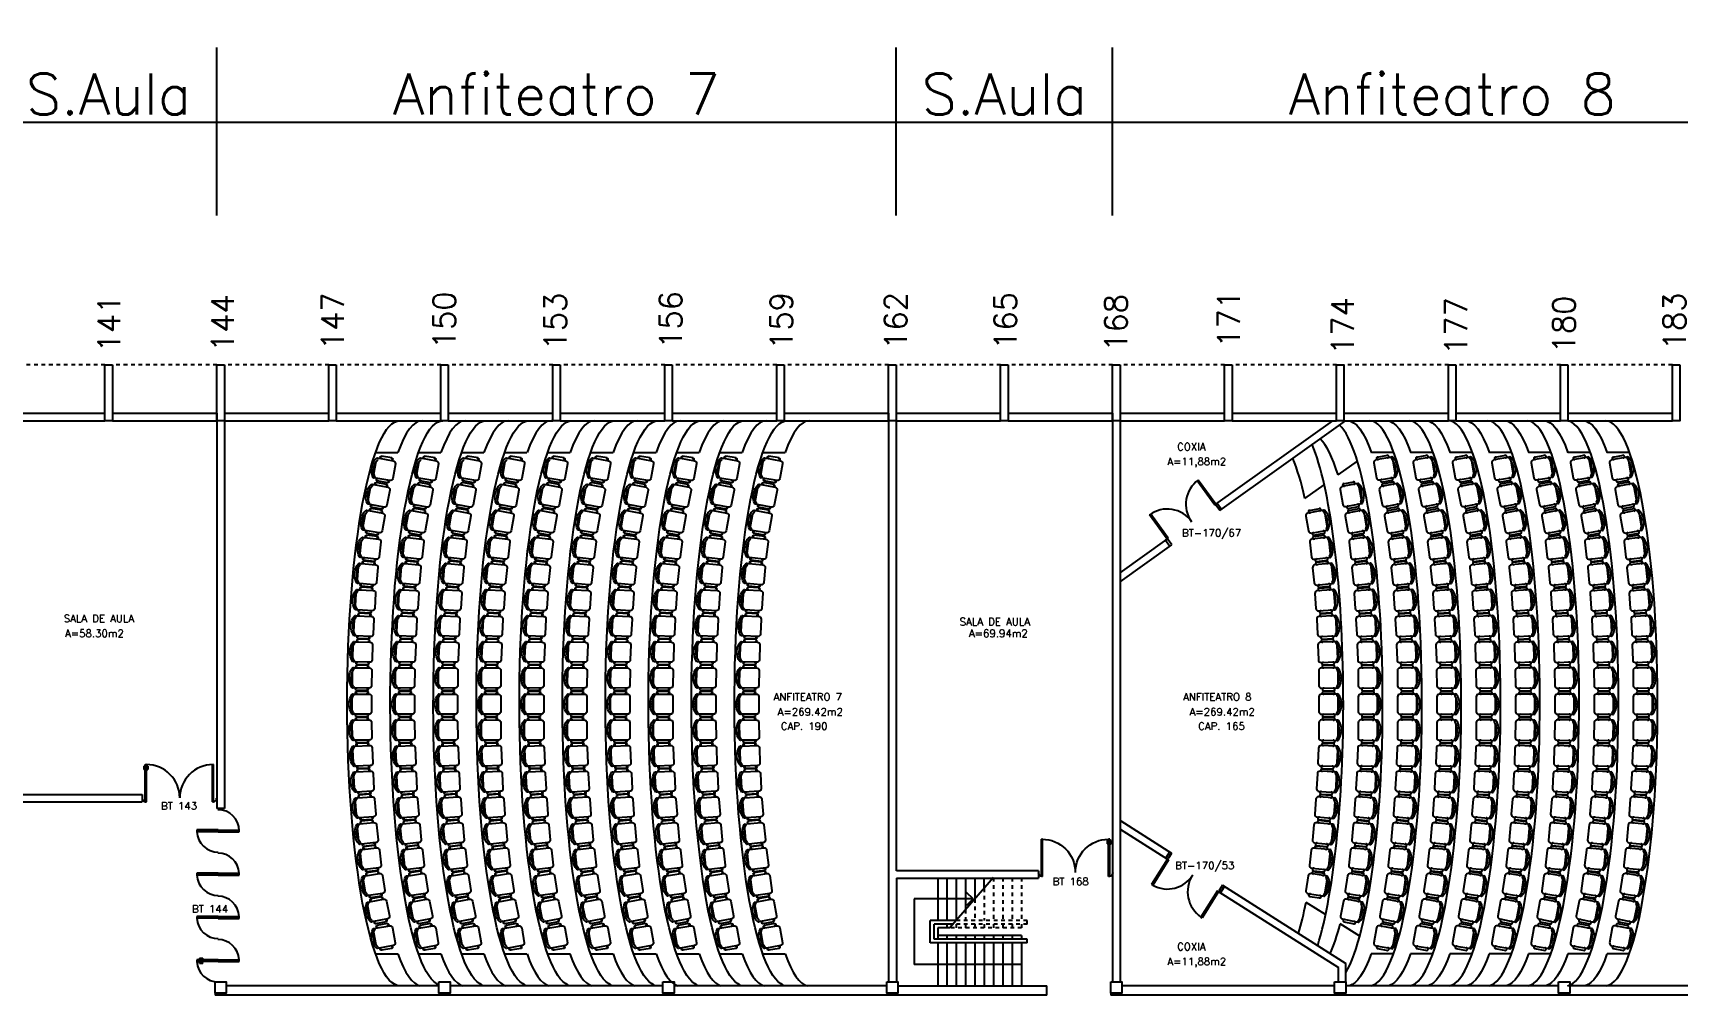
# Model space of a CAD drawing. Extents: x -250 to -5, y 354 to 449.
# Drawn here: x -97.63 to -53.54, y 422.51 to 448.29 of the extents above; entities that cross this region are included whole.
import ezdxf
from ezdxf.enums import TextEntityAlignment as Align

# ---------------------------------------------------------------- set-up
doc = ezdxf.new("R2010")
doc.units = 0
doc.header["$LTSCALE"] = 0.02
doc.header["$MEASUREMENT"] = 0
doc.header["$PDMODE"] = 98
doc.linetypes.add('HIDDEN2', pattern=[0.1875, 0.125, -0.0625])
doc.layers.get('0').update_dxf_attribs({"linetype": 'CONTINUOUS'})
doc.layers.get('DEFPOINTS').update_dxf_attribs({"linetype": 'CONTINUOUS'})
for name, color, linetype in [('ALV', 2, 'CONTINUOUS'), ('ESC', 1, 'CONTINUOUS'), ('ESQ', 2, 'CONTINUOUS'), ('ESTR', 3, 'CONTINUOUS'), ('LAYOUT-ANF', 1, 'CONTINUOUS'), ('NOPILAR1', 2, 'CONTINUOUS'), ('PROJ', 1, 'HIDDEN2'), ('TEXTO', 2, 'CONTINUOUS'), ('TEXTO-CENTRO-CUSTO', 2, 'CONTINUOUS'), ('TEXTO-ENDEREÇO', 2, 'CONTINUOUS'), ('ÁREA', 2, 'CONTINUOUS')]:
    doc.layers.add(name, color=color, linetype=linetype)
doc.styles.add('1', font='romans.shx')
doc.styles.add('NOPILAR', font='simplex.shx', dxfattribs={"height": 0.6})
doc.styles.add('UNB-100', font='simplex.shx', dxfattribs={"height": 0.2})
doc.styles.add('UNB-100-1', font='simplex.shx', dxfattribs={"height": 0.2})
doc.dimstyles.new('1-600', dxfattribs={"dimtxt": 1.1, "dimasz": 2.5, "dimexe": 2, "dimexo": 4, "dimgap": 0.2, "dimtad": 1, "dimdec": 0, "dimzin": 4, "dimdsep": 46, "dimlunit": 6, "dimtxsty": '1', "dimblk1": 'NONE', "dimblk2": 'NONE', "dimsah": 1, "dimcen": 0, "dimclrd": 2, "dimclre": 2, "dimclrt": 2, "dimadec": 0, "dimazin": 0, "dimtfac": 1, "dimtdec": 0, "dimtmove": 2, "dimatfit": 3, "dimldrblk": 'NONE', "dimfxl": 0, "dimtolj": 1, "dimtzin": 0, "dimarcsym": 0})

# ---------------------------------------------------------------- blocks, each defined once
blk = doc.blocks.new('PILB-TTS')
blk.add_lwpolyline([(-0.3, 0.306), (0, 0.306), (0, 0), (-0.3, 0)], close=True)
blk = doc.blocks.new('PTDP-TTS')
at = {"color": 2}
for p, q in [((0.084, 0.9), (0.115, 0.9)), ((0.084, -0.1), (0.084, 0.9)), ((0.114, -0.1), (0.114, 0.9)), ((1.884, 0.9), (1.914, 0.9)), ((1.884, -0.1), (1.884, 0.9)), ((1.914, -0.1), (1.914, 0.9)), ((0.084, -0.1), (0.115, -0.1)), ((1.885, -0.101), (1.915, -0.101))]:
    blk.add_line(p, q, dxfattribs=at)
at = {"color": 1}
for centre, radius, start, end in [((0.114, 0.006), 0.892, 0, 90), ((1.899, 0.006), 0.892, 90, 180), ((0.098, 0), 0.098, 180, 270), ((1.896, -0.001), 0.0991, 271.7192, 0)]:
    blk.add_arc(centre, radius, start, end, dxfattribs=at)
at = {"layer": 'ESQ', "color": 1}
for p, q in [((0.044, 0.86), (0.044, 0.77)), ((0.044, 0.86), (0.084, 0.86)), ((0.054, 0.77), (0.044, 0.77)), ((0.054, 0.85), (0.054, 0.77)), ((0.054, 0.85), (0.084, 0.85)), ((0.154, 0.86), (0.114, 0.86)), ((0.144, 0.85), (0.114, 0.85)), ((0.144, 0.85), (0.144, 0.77)), ((0.144, 0.77), (0.154, 0.77)), ((0.154, 0.86), (0.154, 0.77))]:
    blk.add_line(p, q, dxfattribs=at)
blk = doc.blocks.new('ESCB-TTS')
at = {"color": 1}
for p, q in [((-2.701, 0.004), (-2.701, -1.143)), ((-2.451, 0.004), (-2.451, -1.143)), ((-1.201, 0.004), (-2.375, -1.343)), ((-2.201, 0.004), (-2.201, -1.143)), ((-1.951, 0.004), (-1.951, -0.856)), ((-1.701, 0.004), (-1.701, -0.57)), ((-1.451, -0.283), (-1.451, 0.004)), ((-2.201, -1.143), (-2.899, -1.143)), ((-2.899, -1.746), (-2.899, -1.143)), ((-2.288, -1.243), (-2.799, -1.243)), ((-2.799, -1.646), (-2.799, -1.243)), ((-2.451, -1.243), (-2.451, -1.343)), ((-2.201, -1.243), (-2.201, -1.343)), ((-1.451, -1.243), (-1.451, -1.343)), ((-0.299, -1.746), (-2.899, -1.746)), ((-0.299, -1.646), (-2.799, -1.646)), ((-2.375, -1.343), (-2.701, -1.343)), ((-2.701, -1.343), (-2.701, -1.646)), ((-1.942, -1.547), (-2.701, -1.547)), ((-2.701, -1.746), (-2.701, -2.897)), ((-2.451, -1.547), (-2.451, -1.646)), ((-2.451, -1.746), (-2.451, -2.897)), ((-2.201, -1.547), (-2.201, -1.646)), ((-2.201, -1.746), (-2.201, -2.897)), ((-1.951, -1.547), (-1.951, -1.646)), ((-1.951, -1.746), (-1.951, -2.897)), ((-1.665, -1.547), (-1.942, -1.547)), ((-0.944, -1.547), (-1.73, -1.547)), ((-1.701, -1.547), (-1.701, -1.646)), ((-1.701, -1.746), (-1.701, -2.897)), ((-1.451, -1.547), (-1.451, -1.646)), ((-1.451, -1.746), (-1.451, -2.897)), ((-1.201, -1.547), (-1.201, -1.646)), ((-1.201, -1.746), (-1.201, -2.897)), ((-0.951, -1.547), (-0.951, -1.646)), ((-0.951, -1.746), (-0.951, -2.897)), ((-0.451, -1.547), (-0.944, -1.547)), ((-0.701, -1.547), (-0.701, -1.646)), ((-0.701, -1.746), (-0.701, -2.897)), ((-0.451, -1.547), (-0.451, -1.646)), ((-0.451, -1.746), (-0.451, -2.897)), ((-0.299, -1.746), (-0.299, -1.646))]:
    blk.add_line(p, q, dxfattribs=at)
at = {"color": 1, "linetype": 'HIDDEN2'}
for p, q in [((-1.201, 0.004), (-1.201, -1.143)), ((-0.951, 0.004), (-0.951, -1.143)), ((-0.701, 0.004), (-0.701, -1.143)), ((-0.451, 0.004), (-0.451, -1.143)), ((-1.451, -0.283), (-1.451, -1.143)), ((-1.951, -0.856), (-1.951, -1.143)), ((-1.701, -0.57), (-1.701, -1.143)), ((-0.299, -1.243), (-2.288, -1.243)), ((-0.299, -1.143), (-2.201, -1.143)), ((-1.951, -1.243), (-1.951, -1.343)), ((-1.701, -1.243), (-1.701, -1.343)), ((-1.201, -1.243), (-1.201, -1.343)), ((-0.951, -1.243), (-0.951, -1.343)), ((-0.701, -1.243), (-0.701, -1.343)), ((-0.451, -1.243), (-0.451, -1.343)), ((-0.299, -1.243), (-0.299, -1.143)), ((-0.451, -1.343), (-2.375, -1.343))]:
    blk.add_line(p, q, dxfattribs=at)
blk = doc.blocks.new('*D39')
at = {"color": 2, "linetype": 'ByBlock', "transparency": 16777216}
for p, q in [((-82.088, 433.655), (-82.088, 438.155)), ((-63.888, 433.655), (-63.888, 438.155)), ((-82.088, 436.155), (-63.888, 436.155))]:
    blk.add_line(p, q, dxfattribs=at)
at = {"layer": 'DEFPOINTS', "color": 0, "linetype": 'ByBlock', "transparency": 16777216}
for p in [(-63.888, 436.155), (-82.088, 429.655), (-63.888, 429.655)]:
    blk.add_point(p, dxfattribs=at)
at = {"color": 2, "linetype": 'ByBlock', "transparency": 16777216, "insert": (-72.988, 436.905), "char_height": 1.1, "attachment_point": 5, "style": '1'}
blk.add_mtext('\\A1;Anfiteatro 7', dxfattribs=at)
blk = doc.blocks.new('_NONE')
at = {"color": 0, "linetype": 'ByBlock'}
blk.add_circle((0, 0), 0.25, dxfattribs=at)
blk = doc.blocks.new('*D38')
at = {"color": 2, "linetype": 'ByBlock', "transparency": 16777216}
for p, q in [((-87.888, 433.655), (-87.888, 438.155)), ((-82.088, 433.655), (-82.088, 438.155)), ((-87.888, 436.155), (-82.088, 436.155))]:
    blk.add_line(p, q, dxfattribs=at)
at = {"layer": 'DEFPOINTS', "color": 0, "linetype": 'ByBlock', "transparency": 16777216}
for p in [(-82.088, 436.155), (-87.888, 429.655), (-82.088, 429.655)]:
    blk.add_point(p, dxfattribs=at)
at = {"color": 2, "linetype": 'ByBlock', "transparency": 16777216, "insert": (-84.988, 436.905), "char_height": 1.1, "attachment_point": 5, "style": '1'}
blk.add_mtext('\\A1;S.Aula', dxfattribs=at)
blk = doc.blocks.new('*D37')
at = {"color": 2, "linetype": 'ByBlock', "transparency": 16777216}
for p, q in [((-63.888, 433.655), (-63.888, 438.155)), ((-58.088, 433.655), (-58.088, 438.155)), ((-63.888, 436.155), (-58.088, 436.155))]:
    blk.add_line(p, q, dxfattribs=at)
at = {"layer": 'DEFPOINTS', "color": 0, "linetype": 'ByBlock', "transparency": 16777216}
for p in [(-58.088, 436.155), (-63.888, 429.655), (-58.088, 429.655)]:
    blk.add_point(p, dxfattribs=at)
at = {"color": 2, "linetype": 'ByBlock', "transparency": 16777216, "insert": (-60.988, 436.905), "char_height": 1.1, "attachment_point": 5, "style": '1'}
blk.add_mtext('\\A1;S.Aula', dxfattribs=at)
blk = doc.blocks.new('*D36')
at = {"color": 2, "linetype": 'ByBlock', "transparency": 16777216}
for p, q in [((-58.088, 433.655), (-58.088, 438.155)), ((-39.888, 433.655), (-39.888, 438.155)), ((-58.088, 436.155), (-39.888, 436.155))]:
    blk.add_line(p, q, dxfattribs=at)
at = {"layer": 'DEFPOINTS', "color": 0, "linetype": 'ByBlock', "transparency": 16777216}
for p in [(-39.888, 436.155), (-58.088, 429.655), (-39.888, 429.655)]:
    blk.add_point(p, dxfattribs=at)
at = {"color": 2, "linetype": 'ByBlock', "transparency": 16777216, "insert": (-48.988, 436.905), "char_height": 1.1, "attachment_point": 5, "style": '1'}
blk.add_mtext('\\A1;Anfiteatro 8', dxfattribs=at)
blk = doc.blocks.new('CHAIR7')
for p, q in [((0, 9), (0, -9)), ((20, 12), (3, 12)), ((5.125, 15.041986), (17.875, 15.041986)), ((23, -7.440115), (23, 7.440115)), ((3, -12), (20, -12)), ((5.125, -15), (17.875, -15))]:
    blk.add_line(p, q)
for centre, radius, start, end in [((3, 9), 3, 90, 180), ((5.5625, 13.541986), 1.5625, 73.739795, 286.260205), ((17.4375, 13.541986), 1.5625, 253.739795, 106.260205), ((20, 9), 3, 62.415559, 90), ((22.344677, 11.120498), 1.096801, 53.309935, 212.027413), ((4.823592, 0), 19.640192, 327.575753, 32.424247), ((7, 0), 20, 323.130102, 36.869898), ((3, -9), 3, 180, 270), ((5.5625, -13.5), 1.5625, 73.739795, 286.260205), ((17.4375, -13.5), 1.5625, 253.739795, 106.260205), ((20, -9), 3, 270, 297.584441), ((22.344677, -11.120498), 1.096801, 147.972587, 306.690065)]:
    blk.add_arc(centre, radius, start, end)

msp = doc.modelspace()

# ---------------------------------------------------------------- linework, layer by layer
at = {"layer": 'ALV'}
for p, q in [((-98.496, 438.103), (-95.696, 438.103)), ((-98.496, 437.903), (-95.696, 437.903)), ((-95.496, 438.103), (-92.696, 438.103)), ((-95.496, 437.903), (-92.696, 437.903)), ((-92.696, 438.103), (-92.696, 427.512)), ((-92.496, 438.103), (-92.496, 427.512)), ((-92.496, 438.103), (-89.696, 438.103)), ((-92.496, 437.903), (-89.696, 437.903)), ((-89.496, 438.103), (-86.696, 438.103)), ((-89.496, 437.903), (-86.696, 437.903)), ((-86.496, 438.103), (-83.696, 438.103)), ((-86.496, 437.903), (-83.696, 437.903)), ((-83.496, 438.103), (-80.696, 438.103)), ((-83.496, 437.903), (-80.696, 437.903)), ((-80.496, 438.103), (-77.696, 438.103)), ((-80.496, 437.903), (-77.696, 437.903)), ((-77.496, 438.103), (-74.696, 438.103)), ((-77.496, 437.903), (-74.696, 437.903)), ((-74.696, 438.103), (-74.696, 422.867)), ((-74.496, 438.103), (-74.496, 425.844)), ((-74.496, 438.103), (-71.696, 438.103)), ((-74.496, 437.903), (-71.696, 437.903)), ((-71.496, 438.103), (-68.696, 438.103)), ((-71.496, 437.903), (-68.696, 437.903)), ((-68.696, 438.103), (-68.696, 422.867)), ((-68.496, 438.103), (-68.496, 422.867)), ((-68.496, 438.103), (-65.696, 438.103)), ((-68.496, 437.903), (-65.696, 437.903)), ((-65.932, 435.663), (-62.797, 437.903)), ((-65.823, 435.495), (-62.453, 437.903)), ((-65.496, 438.103), (-62.696, 438.103)), ((-65.496, 437.903), (-62.696, 437.903)), ((-62.496, 438.103), (-59.696, 438.103)), ((-62.496, 437.903), (-59.696, 437.903)), ((-59.496, 438.103), (-56.696, 438.103)), ((-59.496, 437.903), (-56.696, 437.903)), ((-56.496, 438.103), (-53.696, 438.103)), ((-56.496, 437.903), (-53.696, 437.903)), ((-66.401, 436.313), (-66.43, 436.293)), ((-65.96, 435.643), (-66.43, 436.293)), ((-65.932, 435.663), (-66.401, 436.313)), ((-65.96, 435.643), (-65.932, 435.663)), ((-65.932, 435.663), (-65.891, 435.692)), ((-65.911, 435.635), (-65.932, 435.663)), ((-65.919, 435.629), (-65.911, 435.635)), ((-65.823, 435.495), (-65.919, 435.629)), ((-65.891, 435.692), (-65.774, 435.53)), ((-67.703, 435.381), (-67.675, 435.402)), ((-67.235, 434.733), (-67.703, 435.381)), ((-67.206, 434.753), (-67.675, 435.402)), ((-68.496, 433.831), (-67.234, 434.732)), ((-67.235, 434.733), (-67.275, 434.703)), ((-67.275, 434.703), (-67.158, 434.541)), ((-67.214, 434.704), (-67.235, 434.733)), ((-67.23, 434.736), (-67.202, 434.756)), ((-67.206, 434.71), (-67.214, 434.704)), ((-67.109, 434.576), (-67.206, 434.71)), ((-68.496, 433.585), (-67.109, 434.576)), ((-98.496, 427.89), (-94.696, 427.89)), ((-98.496, 427.69), (-94.696, 427.69)), ((-94.696, 427.89), (-94.696, 427.69)), ((-92.496, 427.512), (-92.696, 427.512)), ((-68.478, 427.185), (-67.113, 426.32)), ((-68.496, 426.96), (-67.224, 426.154)), ((-67.271, 426.184), (-67.164, 426.353)), ((-67.113, 426.32), (-67.201, 426.181)), ((-70.68, 425.844), (-74.488, 425.844)), ((-70.68, 425.844), (-70.68, 425.644)), ((-67.224, 426.154), (-67.651, 425.479)), ((-67.195, 426.135), (-67.622, 425.46)), ((-67.228, 426.157), (-67.271, 426.184)), ((-67.21, 426.186), (-67.228, 426.157)), ((-67.224, 426.154), (-67.195, 426.135)), ((-67.201, 426.181), (-67.21, 426.186)), ((-74.484, 425.644), (-70.68, 425.644)), ((-74.484, 425.644), (-74.484, 422.867)), ((-67.622, 425.46), (-67.651, 425.479)), ((-65.751, 425.457), (-65.839, 425.318)), ((-65.807, 425.256), (-65.7, 425.425)), ((-65.751, 425.457), (-62.446, 423.363)), ((-65.883, 425.304), (-66.328, 424.602)), ((-65.854, 425.286), (-66.298, 424.583)), ((-65.854, 425.286), (-65.883, 425.304)), ((-65.831, 425.313), (-65.85, 425.283)), ((-65.85, 425.283), (-62.646, 423.253)), ((-65.85, 425.283), (-65.807, 425.256)), ((-65.839, 425.318), (-65.831, 425.313)), ((-66.328, 424.602), (-66.298, 424.583)), ((-62.646, 422.867), (-62.646, 423.253)), ((-62.446, 422.867), (-62.446, 423.363)), ((-86.746, 422.763), (-92.446, 422.763)), ((-80.746, 422.763), (-86.446, 422.763)), ((-74.746, 422.763), (-80.446, 422.763)), ((-74.446, 422.763), (-70.457, 422.763)), ((-70.457, 422.513), (-70.457, 422.763)), ((-62.746, 422.763), (-68.446, 422.763)), ((-56.746, 422.763), (-62.446, 422.763)), ((-50.746, 422.763), (-56.446, 422.763)), ((-92.746, 422.562), (-92.746, 422.513)), ((-86.595, 422.513), (-92.746, 422.513)), ((-80.595, 422.513), (-86.594, 422.513)), ((-70.457, 422.513), (-80.594, 422.513)), ((-68.746, 422.562), (-68.746, 422.513)), ((-62.595, 422.513), (-68.746, 422.513)), ((-56.595, 422.513), (-62.594, 422.513)), ((-50.446, 422.513), (-56.594, 422.513))]:
    msp.add_line(p, q, dxfattribs=at)
for centre, radius, start, end in [((-65.932, 435.664), 0.801, 125.8403, 215.5855), ((-67.23, 434.736), 0.8, 35.5279, 126.1984), ((-67.224, 426.154), 0.799, 240.1789, 328.5245), ((-65.854, 425.286), 0.831, 148.5191, 235.2541)]:
    msp.add_arc(centre, radius, start, end, dxfattribs=at)
at = {"layer": 'ESC'}
for p, q in [((-74.009, 425.088), (-74.009, 423.336)), ((-72.429, 425.088), (-74.009, 425.088)), ((-72.429, 425.088), (-72.606, 425.264)), ((-72.429, 425.088), (-72.606, 424.911)), ((-71.133, 423.336), (-74.009, 423.336))]:
    msp.add_line(p, q, dxfattribs=at)
at = {"layer": 'ESQ'}
for p, q in [((-94.653, 428.65), (-94.613, 428.65)), ((-94.653, 428.65), (-94.653, 428.56)), ((-94.643, 428.56), (-94.653, 428.56)), ((-94.643, 428.64), (-94.643, 428.56)), ((-94.643, 428.64), (-94.613, 428.64)), ((-94.543, 428.65), (-94.583, 428.65)), ((-94.553, 428.64), (-94.583, 428.64)), ((-94.553, 428.64), (-94.553, 428.56)), ((-94.553, 428.56), (-94.543, 428.56)), ((-94.543, 428.65), (-94.543, 428.56)), ((-92.662, 426.938), (-93.232, 426.938)), ((-93.232, 426.938), (-93.232, 426.888)), ((-92.662, 426.888), (-93.232, 426.888)), ((-92.665, 426.936), (-92.095, 426.936)), ((-92.665, 426.886), (-92.095, 426.886)), ((-92.095, 426.886), (-92.095, 426.936)), ((-68.842, 426.653), (-68.802, 426.653)), ((-68.842, 426.653), (-68.842, 426.563)), ((-68.832, 426.563), (-68.842, 426.563)), ((-68.832, 426.643), (-68.802, 426.643)), ((-68.832, 426.643), (-68.832, 426.563)), ((-68.732, 426.653), (-68.772, 426.653)), ((-68.742, 426.643), (-68.772, 426.643)), ((-68.742, 426.643), (-68.742, 426.563)), ((-68.742, 426.563), (-68.733, 426.563)), ((-68.732, 426.653), (-68.732, 426.563)), ((-92.662, 425.777), (-93.232, 425.777)), ((-93.232, 425.777), (-93.232, 425.727)), ((-92.662, 425.727), (-93.232, 425.727)), ((-92.665, 425.776), (-92.095, 425.776)), ((-92.665, 425.726), (-92.095, 425.726)), ((-92.095, 425.726), (-92.095, 425.776)), ((-92.662, 424.62), (-93.232, 424.62)), ((-93.232, 424.62), (-93.232, 424.57)), ((-92.662, 424.57), (-93.232, 424.57)), ((-92.665, 424.619), (-92.095, 424.619)), ((-92.665, 424.569), (-92.095, 424.569)), ((-92.095, 424.569), (-92.095, 424.619)), ((-92.662, 423.461), (-93.232, 423.461)), ((-93.232, 423.461), (-93.232, 423.411)), ((-92.662, 423.411), (-93.232, 423.411)), ((-93.159, 423.501), (-93.069, 423.501)), ((-93.159, 423.501), (-93.159, 423.461)), ((-93.159, 423.371), (-93.159, 423.411)), ((-93.159, 423.371), (-93.069, 423.371)), ((-93.149, 423.491), (-93.069, 423.491)), ((-93.149, 423.491), (-93.149, 423.461)), ((-93.149, 423.381), (-93.149, 423.411)), ((-93.149, 423.381), (-93.069, 423.381)), ((-93.069, 423.491), (-93.069, 423.501)), ((-93.069, 423.381), (-93.069, 423.371)), ((-92.665, 423.46), (-92.095, 423.46)), ((-92.665, 423.41), (-92.095, 423.41)), ((-92.095, 423.41), (-92.095, 423.46))]:
    msp.add_line(p, q, dxfattribs=at)
for centre, radius, start, end in [((-92.665, 426.911), 0.569, 0.7568, 90.7568), ((-92.661, 426.915), 0.571, 182.7261, 270.2797), ((-92.667, 425.749), 0.571, 2.7261, 90.2797), ((-92.661, 425.754), 0.571, 182.7261, 270.2797), ((-92.667, 424.592), 0.571, 2.7261, 90.2797), ((-92.661, 424.598), 0.571, 182.7261, 270.2797), ((-92.667, 423.432), 0.571, 2.7261, 90.2797), ((-92.661, 423.438), 0.571, 182.7261, 270.2797)]:
    msp.add_arc(centre, radius, start, end, dxfattribs=at)
at = {"layer": 'ESTR'}
for points in [[(-95.496, 439.403), (-95.496, 437.903), (-95.696, 437.903), (-95.696, 439.403)], [(-92.496, 439.403), (-92.496, 437.903), (-92.696, 437.903), (-92.696, 439.403)], [(-89.496, 439.403), (-89.496, 437.903), (-89.696, 437.903), (-89.696, 439.403)], [(-86.496, 439.403), (-86.496, 437.903), (-86.696, 437.903), (-86.696, 439.403)], [(-83.496, 439.403), (-83.496, 437.903), (-83.696, 437.903), (-83.696, 439.403)], [(-80.496, 439.403), (-80.496, 437.903), (-80.696, 437.903), (-80.696, 439.403)], [(-77.496, 439.403), (-77.496, 437.903), (-77.696, 437.903), (-77.696, 439.403)], [(-74.496, 439.403), (-74.496, 437.903), (-74.696, 437.903), (-74.696, 439.403)], [(-71.496, 439.403), (-71.496, 437.903), (-71.696, 437.903), (-71.696, 439.403)], [(-68.496, 439.403), (-68.496, 437.903), (-68.696, 437.903), (-68.696, 439.403)], [(-65.496, 439.403), (-65.496, 437.903), (-65.696, 437.903), (-65.696, 439.403)], [(-62.696, 437.903), (-62.696, 439.403), (-62.496, 439.403), (-62.496, 437.903)], [(-59.496, 439.403), (-59.496, 437.903), (-59.696, 437.903), (-59.696, 439.403)], [(-56.496, 439.403), (-56.496, 437.903), (-56.696, 437.903), (-56.696, 439.403)], [(-53.496, 439.403), (-53.496, 437.903), (-53.696, 437.903), (-53.696, 439.403)]]:
    msp.add_lwpolyline(points, close=True, dxfattribs=at)
at = {"layer": 'LAYOUT-ANF'}
for p, q in [((-88.446, 437.048), (-87.846, 437.048)), ((-87.293, 437.048), (-86.693, 437.048)), ((-86.14, 437.048), (-85.54, 437.048)), ((-84.987, 437.048), (-84.387, 437.048)), ((-83.834, 437.048), (-83.234, 437.048)), ((-82.681, 437.048), (-82.081, 437.048)), ((-81.528, 437.048), (-80.928, 437.048)), ((-80.375, 437.048), (-79.775, 437.048)), ((-79.223, 437.048), (-78.623, 437.048)), ((-78.07, 437.048), (-77.47, 437.048)), ((-61.159, 437.047), (-61.759, 437.047)), ((-60.106, 437.047), (-60.706, 437.047)), ((-59.053, 437.047), (-59.653, 437.047)), ((-58, 437.047), (-58.6, 437.047)), ((-56.946, 437.047), (-57.546, 437.047)), ((-55.893, 437.047), (-56.493, 437.047)), ((-54.844, 437.047), (-55.444, 437.047)), ((-62.654, 436.45), (-62.137, 436.819)), ((-63.541, 435.816), (-63.024, 436.185)), ((-62.99, 424.669), (-63.509, 424.998)), ((-62.075, 424.089), (-62.594, 424.418)), ((-88.446, 423.618), (-87.846, 423.618)), ((-87.293, 423.618), (-86.693, 423.618)), ((-86.14, 423.618), (-85.54, 423.618)), ((-84.987, 423.618), (-84.387, 423.618)), ((-83.834, 423.618), (-83.234, 423.618)), ((-82.681, 423.618), (-82.081, 423.618)), ((-81.528, 423.618), (-80.928, 423.618)), ((-80.375, 423.618), (-79.776, 423.618)), ((-79.223, 423.618), (-78.623, 423.618)), ((-78.07, 423.618), (-77.47, 423.618)), ((-61.168, 423.615), (-61.768, 423.615)), ((-60.115, 423.615), (-60.715, 423.615)), ((-59.062, 423.615), (-59.661, 423.615)), ((-58.008, 423.615), (-58.608, 423.615)), ((-56.955, 423.615), (-57.555, 423.615)), ((-55.902, 423.615), (-56.502, 423.615)), ((-54.849, 423.615), (-55.448, 423.615))]:
    msp.add_line(p, q, dxfattribs=at)
at = {"layer": 'LAYOUT-ANF', "extrusion": (0, 0, -1)}
for centre, major_axis, ratio, start_param, end_param in [((-87.796, 430.333), (0, 7.57), 0.185875, 3.141593, 6.283185), ((-86.643, 430.333), (0, 7.57), 0.185875, 3.214519, 6.283185), ((-85.49, 430.333), (0, 7.57), 0.185875, 3.214519, 6.283185), ((-84.337, 430.333), (0, 7.57), 0.185875, 3.214519, 6.283185), ((-83.184, 430.333), (0, 7.57), 0.185875, 3.214519, 6.283185), ((-82.032, 430.333), (0, 7.57), 0.185875, 3.214519, 6.283185), ((-80.879, 430.333), (0, 7.57), 0.185875, 3.214519, 6.283185), ((-79.726, 430.333), (0, 7.57), 0.185875, 3.214519, 6.283185), ((-78.573, 430.333), (0, 7.57), 0.185875, 3.214519, 6.283185), ((-77.42, 430.333), (0, 7.57), 0.185875, 3.214519, 6.283185), ((-62.406, 430.332), (-0.002, 7.571), 0.185285, 0.001097, 0.480297), ((-61.353, 430.332), (-0.002, 7.571), 0.185285, 0.001097, 0.480297), ((-60.3, 430.332), (-0.002, 7.571), 0.185285, 0.001097, 0.480297), ((-59.246, 430.332), (-0.002, 7.571), 0.185285, 0.001097, 0.480297), ((-58.193, 430.332), (-0.002, 7.571), 0.185285, 0.001097, 0.480297), ((-57.14, 430.332), (-0.002, 7.571), 0.185285, 0.001097, 0.480297), ((-56.091, 430.332), (-0.002, 7.571), 0.185285, 0.001097, 0.480297), ((-62.417, 430.325), (0, -7.57), 0.185061, 5.801733, 6.236187), ((-61.363, 430.325), (0, -7.57), 0.185061, 5.801733, 6.236187), ((-60.31, 430.325), (0, -7.57), 0.185061, 5.801733, 6.236187), ((-59.257, 430.325), (0, -7.57), 0.185061, 5.801733, 6.236187), ((-58.204, 430.325), (0, -7.57), 0.185061, 5.801733, 6.236187), ((-57.15, 430.325), (0, -7.57), 0.185061, 5.801733, 6.236187), ((-56.097, 430.325), (0, -7.57), 0.185061, 5.801733, 6.236187)]:
    msp.add_ellipse(centre, major_axis=major_axis, ratio=ratio, start_param=start_param, end_param=end_param, dxfattribs=at)
at = {"layer": 'LAYOUT-ANF'}
for centre, major_axis, ratio, start_param, end_param in [((-87.199, 430.333), (0, -7.57), 0.185061, 3.141593, 3.621513), ((-86.046, 430.333), (0, -7.57), 0.185061, 3.141593, 3.621513), ((-84.893, 430.333), (0, -7.57), 0.185061, 3.141593, 3.621513), ((-83.74, 430.333), (0, -7.57), 0.185061, 3.141593, 3.621513), ((-82.587, 430.333), (0, -7.57), 0.185061, 3.141593, 3.621513), ((-81.434, 430.333), (0, -7.57), 0.185061, 3.141593, 3.621513), ((-80.282, 430.333), (0, -7.57), 0.185061, 3.141593, 3.621513), ((-79.129, 430.333), (0, -7.57), 0.185061, 3.141593, 3.621513), ((-77.976, 430.333), (0, -7.57), 0.185061, 3.141593, 3.621513), ((-76.823, 430.333), (0, -7.57), 0.185061, 3.141593, 3.621513), ((-62.867, 430.331), (0.005, 7.572), 0.185822, 3.449209, 6.107464), ((-61.814, 430.331), (0.005, 7.572), 0.185822, 3.173273, 6.279221), ((-60.76, 430.331), (0.005, 7.572), 0.185822, 3.173273, 6.279221), ((-59.707, 430.331), (0.005, 7.572), 0.185822, 3.173273, 6.279221), ((-58.654, 430.331), (0.005, 7.572), 0.185822, 3.173273, 6.279221), ((-57.601, 430.331), (0.005, 7.572), 0.185822, 3.173273, 6.279221), ((-56.547, 430.331), (0.005, 7.572), 0.185822, 3.173273, 6.279221), ((-55.498, 430.331), (0.005, 7.572), 0.185822, 3.173273, 6.279221), ((-63.384, 429.962), (0.005, 7.572), 0.185822, 5.741475, 6.107464), ((-64.437, 429.962), (0.005, 7.572), 0.185822, 5.596195, 5.868965), ((-63.92, 430.331), (0.005, 7.572), 0.185822, 3.682698, 5.868965), ((-64.439, 430.661), (0.005, 7.572), 0.185822, 3.682668, 3.867742), ((-63.386, 430.661), (0.005, 7.572), 0.185822, 3.522311, 3.743356), ((-87.197, 430.328), (0, -7.57), 0.185061, 5.801733, 6.245542), ((-86.044, 430.328), (0, -7.57), 0.185061, 5.801733, 6.245542), ((-84.891, 430.328), (0, -7.57), 0.185061, 5.801733, 6.245542), ((-83.738, 430.328), (0, -7.57), 0.185061, 5.801733, 6.245542), ((-82.586, 430.328), (0, -7.57), 0.185061, 5.801733, 6.245542), ((-81.433, 430.328), (0, -7.57), 0.185061, 5.801733, 6.245542), ((-80.28, 430.328), (0, -7.57), 0.185061, 5.801733, 6.245542), ((-79.127, 430.328), (0, -7.57), 0.185061, 5.801733, 6.245542), ((-77.974, 430.328), (0, -7.57), 0.185061, 5.801733, 6.245542), ((-76.821, 430.328), (0, -7.57), 0.185061, 5.801733, 6.245542)]:
    msp.add_ellipse(centre, major_axis=major_axis, ratio=ratio, start_param=start_param, end_param=end_param, dxfattribs=at)
at = {"layer": 'PROJ'}
for p, q in [((-95.696, 439.403), (-98.496, 439.403)), ((-92.696, 439.403), (-95.496, 439.403)), ((-89.696, 439.403), (-92.496, 439.403)), ((-86.696, 439.403), (-89.496, 439.403)), ((-83.696, 439.403), (-86.496, 439.403)), ((-80.696, 439.403), (-83.496, 439.403)), ((-77.696, 439.403), (-80.496, 439.403)), ((-74.696, 439.403), (-77.496, 439.403)), ((-71.696, 439.403), (-74.496, 439.403)), ((-68.696, 439.403), (-71.496, 439.403)), ((-65.696, 439.403), (-68.496, 439.403)), ((-62.696, 439.403), (-65.496, 439.403)), ((-59.696, 439.403), (-62.496, 439.403)), ((-56.696, 439.403), (-59.496, 439.403)), ((-53.696, 439.403), (-56.496, 439.403))]:
    msp.add_line(p, q, dxfattribs=at)

# ---------------------------------------------------------------- block references
at = {"color": 7}
msp.add_blockref('ESCB-TTS', (-70.682, 425.656), dxfattribs=at)
at = {"layer": 'ESQ', "rotation": 359.9999999999999}
msp.add_blockref('PTDP-TTS', (-94.698, 427.79), dxfattribs=at)
at = {"layer": 'ESQ', "xscale": -1}
msp.add_blockref('PTDP-TTS', (-68.688, 425.793), dxfattribs=at)
at = {"layer": 'ESTR', "color": 9}
for p in [(-92.446, 422.562), (-86.446, 422.562), (-80.446, 422.562), (-74.446, 422.562), (-68.446, 422.562), (-62.446, 422.562), (-56.446, 422.562)]:
    msp.add_blockref('PILB-TTS', p, dxfattribs=at)
at = {"layer": 'LAYOUT-ANF', "extrusion": (0, 0, -1), "zscale": -0.0225}
for p, xscale, yscale, rotation in [((87.95, 436.551), 0.0225, 0.0225, 10), ((86.797, 436.551), 0.0225, 0.0225, 10), ((85.644, 436.551), 0.0225, 0.0225, 10), ((84.491, 436.551), 0.0225, 0.0225, 10), ((83.338, 436.551), 0.0225, 0.0225, 10), ((82.185, 436.551), 0.0225, 0.0225, 10), ((81.032, 436.551), 0.0225, 0.0225, 10), ((79.879, 436.551), 0.0225, 0.0225, 10), ((78.726, 436.551), 0.0225, 0.0225, 10), ((77.574, 436.551), 0.0225, 0.0225, 10), ((88.1, 435.84), 0.0225, 0.0225, 10.99999999999999), ((86.947, 435.84), 0.0225, 0.0225, 10.99999999999999), ((85.794, 435.84), 0.0225, 0.0225, 10.99999999999999), ((84.641, 435.84), 0.0225, 0.0225, 10.99999999999999), ((83.488, 435.84), 0.0225, 0.0225, 10.99999999999999), ((82.335, 435.84), 0.0225, 0.0225, 10.99999999999999), ((81.183, 435.84), 0.0225, 0.0225, 10.99999999999999), ((80.03, 435.84), 0.0225, 0.0225, 10.99999999999999), ((78.877, 435.84), 0.0225, 0.0225, 10.99999999999999), ((77.724, 435.84), 0.0225, 0.0225, 10.99999999999999), ((88.235, 435.151), 0.0225, 0.0225, 10.13070715102385), ((87.082, 435.151), 0.0225, 0.0225, 10.13070715102385), ((85.929, 435.151), 0.0225, 0.0225, 10.13070715102385), ((84.776, 435.151), 0.0225, 0.0225, 10.13070715102385), ((83.623, 435.151), 0.0225, 0.0225, 10.13070715102385), ((82.47, 435.151), 0.0225, 0.0225, 10.13070715102385), ((81.317, 435.151), 0.0225, 0.0225, 10.13070715102385), ((80.164, 435.151), 0.0225, 0.0225, 10.13070715102385), ((79.011, 435.151), 0.0225, 0.0225, 10.13070715102385), ((77.859, 435.151), 0.0225, 0.0225, 10.13070715102385), ((88.326, 434.453), 0.0225, 0.0225, 6.81855123706083), ((87.173, 434.453), 0.0225, 0.0225, 6.81855123706083), ((86.02, 434.453), 0.0225, 0.0225, 6.81855123706083), ((84.867, 434.453), 0.0225, 0.0225, 6.81855123706083), ((83.714, 434.453), 0.0225, 0.0225, 6.81855123706083), ((82.561, 434.453), 0.0225, 0.0225, 6.81855123706083), ((81.409, 434.453), 0.0225, 0.0225, 6.81855123706083), ((80.256, 434.453), 0.0225, 0.0225, 6.81855123706083), ((79.103, 434.453), 0.0225, 0.0225, 6.81855123706083), ((77.95, 434.453), 0.0225, 0.0225, 6.81855123706083), ((88.401, 433.766), 0.0225, 0.0225, 5.658372849672403), ((87.248, 433.766), 0.0225, 0.0225, 5.658372849672403), ((86.095, 433.766), 0.0225, 0.0225, 5.658372849672403), ((84.942, 433.766), 0.0225, 0.0225, 5.658372849672403), ((83.789, 433.766), 0.0225, 0.0225, 5.658372849672403), ((82.636, 433.766), 0.0225, 0.0225, 5.658372849672403), ((81.483, 433.766), 0.0225, 0.0225, 5.658372849672403), ((80.33, 433.766), 0.0225, 0.0225, 5.658372849672403), ((79.177, 433.766), 0.0225, 0.0225, 5.658372849672403), ((78.025, 433.766), 0.0225, 0.0225, 5.658372849672403), ((88.455, 433.077), 0.0225, 0.0225, 3.623111635433609), ((87.302, 433.077), 0.0225, 0.0225, 3.623111635433609), ((86.149, 433.077), 0.0225, 0.0225, 3.623111635433609), ((84.996, 433.077), 0.0225, 0.0225, 3.623111635433609), ((83.843, 433.077), 0.0225, 0.0225, 3.623111635433609), ((82.691, 433.077), 0.0225, 0.0225, 3.623111635433609), ((81.538, 433.077), 0.0225, 0.0225, 3.623111635433609), ((80.385, 433.077), 0.0225, 0.0225, 3.623111635433609), ((79.232, 433.077), 0.0225, 0.0225, 3.623111635433609), ((78.079, 433.077), 0.0225, 0.0225, 3.623111635433609), ((88.499, 432.387), 0.0225, 0.0225, 2.834616221290399), ((87.346, 432.387), 0.0225, 0.0225, 2.834616221290399), ((86.193, 432.387), 0.0225, 0.0225, 2.834616221290399), ((85.041, 432.387), 0.0225, 0.0225, 2.834616221290399), ((83.888, 432.387), 0.0225, 0.0225, 2.834616221290399), ((82.735, 432.387), 0.0225, 0.0225, 2.834616221290399), ((81.582, 432.387), 0.0225, 0.0225, 2.834616221290399), ((80.429, 432.387), 0.0225, 0.0225, 2.834616221290399), ((79.276, 432.387), 0.0225, 0.0225, 2.834616221290399), ((78.123, 432.387), 0.0225, 0.0225, 2.834616221290399), ((88.529, 431.697), 0.0225, 0.0225, 1.849715392606264), ((87.376, 431.697), 0.0225, 0.0225, 1.849715392606264), ((86.223, 431.697), 0.0225, 0.0225, 1.849715392606264), ((85.071, 431.697), 0.0225, 0.0225, 1.849715392606264), ((83.918, 431.697), 0.0225, 0.0225, 1.849715392606264), ((82.765, 431.697), 0.0225, 0.0225, 1.849715392606264), ((81.612, 431.697), 0.0225, 0.0225, 1.849715392606264), ((80.459, 431.697), 0.0225, 0.0225, 1.849715392606264), ((79.306, 431.697), 0.0225, 0.0225, 1.849715392606264), ((78.153, 431.697), 0.0225, 0.0225, 1.849715392606264), ((88.547, 431.008), 0.0225, 0.0225, 0.8552916914552767), ((87.394, 431.008), 0.0225, 0.0225, 0.8552916914552767), ((86.241, 431.008), 0.0225, 0.0225, 0.8552916914552767), ((85.088, 431.008), 0.0225, 0.0225, 0.8552916914552767), ((83.935, 431.008), 0.0225, 0.0225, 0.8552916914552767), ((82.782, 431.008), 0.0225, 0.0225, 0.8552916914552767), ((81.629, 431.008), 0.0225, 0.0225, 0.8552916914552767), ((80.476, 431.008), 0.0225, 0.0225, 0.8552916914552767), ((79.323, 431.008), 0.0225, 0.0225, 0.8552916914552767), ((78.171, 431.008), 0.0225, 0.0225, 0.8552916914552767), ((88.551, 430.309), 0.0225, 0.0225, 0.06948850904219978), ((87.398, 430.309), 0.0225, 0.0225, 0.06948850904219978), ((86.245, 430.309), 0.0225, 0.0225, 0.06948850904219978), ((85.092, 430.309), 0.0225, 0.0225, 0.06948850904219978), ((83.939, 430.309), 0.0225, 0.0225, 0.06948850904219978), ((82.786, 430.309), 0.0225, 0.0225, 0.06948850904219978), ((81.633, 430.309), 0.0225, 0.0225, 0.06948850904219978), ((80.48, 430.309), 0.0225, 0.0225, 0.06948850904219978), ((79.328, 430.309), 0.0225, 0.0225, 0.06948850904219978), ((78.175, 430.309), 0.0225, 0.0225, 0.06948850904219978), ((88.548, 429.618), 0.0225, 0.0225, 359.2321291169957), ((87.395, 429.618), 0.0225, 0.0225, 359.2321291169957), ((86.242, 429.618), 0.0225, 0.0225, 359.2321291169957), ((85.089, 429.618), 0.0225, 0.0225, 359.2321291169957), ((83.936, 429.618), 0.0225, 0.0225, 359.2321291169957), ((82.783, 429.618), 0.0225, 0.0225, 359.2321291169957), ((81.63, 429.618), 0.0225, 0.0225, 359.2321291169957), ((80.478, 429.618), 0.0225, 0.0225, 359.2321291169957), ((79.325, 429.618), 0.0225, 0.0225, 359.2321291169957), ((78.172, 429.618), 0.0225, 0.0225, 359.2321291169957), ((88.529, 428.933), 0.0225, 0.0225, 357.8966997366167), ((87.376, 428.933), 0.0225, 0.0225, 357.8966997366167), ((86.223, 428.933), 0.0225, 0.0225, 357.8966997366167), ((85.07, 428.933), 0.0225, 0.0225, 357.8966997366167), ((83.918, 428.933), 0.0225, 0.0225, 357.8966997366167), ((82.765, 428.933), 0.0225, 0.0225, 357.8966997366167), ((81.612, 428.933), 0.0225, 0.0225, 357.8966997366167), ((80.459, 428.933), 0.0225, 0.0225, 357.8966997366167), ((79.306, 428.933), 0.0225, 0.0225, 357.8966997366167), ((78.153, 428.933), 0.0225, 0.0225, 357.8966997366167), ((88.499, 428.246), 0.0225, 0.0225, 357.2208659575314), ((87.346, 428.246), 0.0225, 0.0225, 357.2208659575314), ((86.193, 428.246), 0.0225, 0.0225, 357.2208659575314), ((85.04, 428.246), 0.0225, 0.0225, 357.2208659575314), ((83.887, 428.246), 0.0225, 0.0225, 357.2208659575314), ((82.734, 428.246), 0.0225, 0.0225, 357.2208659575314), ((81.581, 428.246), 0.0225, 0.0225, 357.2208659575314), ((80.428, 428.246), 0.0225, 0.0225, 357.2208659575314), ((79.276, 428.246), 0.0225, 0.0225, 357.2208659575314), ((78.123, 428.246), 0.0225, 0.0225, 357.2208659575314), ((88.454, 427.564), 0.02250000000000001, 0.02250000000000001, 355.4629587027982), ((87.301, 427.564), 0.02250000000000001, 0.02250000000000001, 355.4629587027982), ((86.148, 427.564), 0.02250000000000001, 0.02250000000000001, 355.4629587027982), ((84.995, 427.564), 0.02250000000000001, 0.02250000000000001, 355.4629587027982), ((83.842, 427.564), 0.02250000000000001, 0.02250000000000001, 355.4629587027982), ((82.689, 427.564), 0.02250000000000001, 0.02250000000000001, 355.4629587027982), ((81.536, 427.564), 0.02250000000000001, 0.02250000000000001, 355.4629587027982), ((80.383, 427.564), 0.02250000000000001, 0.02250000000000001, 355.4629587027982), ((79.231, 427.564), 0.02250000000000001, 0.02250000000000001, 355.4629587027982), ((78.078, 427.564), 0.02250000000000001, 0.02250000000000001, 355.4629587027982), ((88.396, 426.873), 0.0225, 0.0225, 354.501511941658), ((87.243, 426.873), 0.0225, 0.0225, 354.501511941658), ((86.091, 426.873), 0.0225, 0.0225, 354.501511941658), ((84.938, 426.873), 0.0225, 0.0225, 354.501511941658), ((83.785, 426.873), 0.0225, 0.0225, 354.501511941658), ((82.632, 426.873), 0.0225, 0.0225, 354.501511941658), ((81.479, 426.873), 0.0225, 0.0225, 354.501511941658), ((80.326, 426.873), 0.0225, 0.0225, 354.501511941658), ((79.173, 426.873), 0.0225, 0.0225, 354.501511941658), ((78.02, 426.873), 0.0225, 0.0225, 354.501511941658), ((88.319, 426.196), 0.0225, 0.0225, 353.5678324340314), ((87.166, 426.196), 0.0225, 0.0225, 353.5678324340314), ((86.014, 426.196), 0.0225, 0.0225, 353.5678324340314), ((84.861, 426.196), 0.0225, 0.0225, 353.5678324340314), ((83.708, 426.196), 0.0225, 0.0225, 353.5678324340314), ((82.555, 426.196), 0.0225, 0.0225, 353.5678324340314), ((81.402, 426.196), 0.0225, 0.0225, 353.5678324340314), ((80.249, 426.196), 0.0225, 0.0225, 353.5678324340314), ((79.096, 426.196), 0.0225, 0.0225, 353.5678324340314), ((77.943, 426.196), 0.0225, 0.0225, 353.5678324340314), ((88.23, 425.513), 0.0225, 0.0225, 351.3342718467202), ((87.077, 425.513), 0.0225, 0.0225, 351.3342718467202), ((85.924, 425.513), 0.0225, 0.0225, 351.3342718467202), ((84.771, 425.513), 0.0225, 0.0225, 351.3342718467202), ((83.618, 425.513), 0.0225, 0.0225, 351.3342718467202), ((82.465, 425.513), 0.0225, 0.0225, 351.3342718467202), ((81.313, 425.513), 0.0225, 0.0225, 351.3342718467202), ((80.16, 425.513), 0.0225, 0.0225, 351.3342718467202), ((79.007, 425.513), 0.0225, 0.0225, 351.3342718467202), ((77.854, 425.513), 0.0225, 0.0225, 351.3342718467202), ((88.112, 424.833), 0.0225, 0.0225, 348.9999999999999), ((86.959, 424.833), 0.0225, 0.0225, 348.9999999999999), ((85.806, 424.833), 0.0225, 0.0225, 348.9999999999999), ((84.653, 424.833), 0.0225, 0.0225, 348.9999999999999), ((83.5, 424.833), 0.0225, 0.0225, 348.9999999999999), ((82.347, 424.833), 0.0225, 0.0225, 348.9999999999999), ((81.194, 424.833), 0.0225, 0.0225, 348.9999999999999), ((80.041, 424.833), 0.0225, 0.0225, 348.9999999999999), ((78.888, 424.833), 0.0225, 0.0225, 348.9999999999999), ((77.736, 424.833), 0.0225, 0.0225, 348.9999999999999), ((87.952, 424.117), 0.0225, 0.0225, 350.0000000000001), ((86.799, 424.117), 0.0225, 0.0225, 350.0000000000001), ((85.647, 424.117), 0.0225, 0.0225, 350.0000000000001), ((84.494, 424.117), 0.0225, 0.0225, 350.0000000000001), ((83.341, 424.117), 0.0225, 0.0225, 350.0000000000001), ((82.188, 424.117), 0.0225, 0.0225, 350.0000000000001), ((81.035, 424.117), 0.0225, 0.0225, 350.0000000000001), ((79.882, 424.117), 0.0225, 0.0225, 350.0000000000001), ((78.729, 424.117), 0.0225, 0.0225, 350.0000000000001), ((77.576, 424.117), 0.0225, 0.0225, 350.0000000000001)]:
    msp.add_blockref('CHAIR7', p, dxfattribs=dict(at, xscale=xscale, yscale=yscale, rotation=rotation))
at = {"layer": 'LAYOUT-ANF', "xscale": 0.0225, "yscale": 0.0225, "zscale": 0.0225}
for p, rotation in [((-61.66, 436.573), 9.999999999999964), ((-60.607, 436.573), 9.999999999999964), ((-59.554, 436.573), 9.999999999999964), ((-58.5, 436.573), 9.999999999999964), ((-57.447, 436.573), 9.999999999999964), ((-56.394, 436.573), 9.999999999999964), ((-55.345, 436.573), 9.999999999999964), ((-62.563, 435.859), 11.00000000000004), ((-61.51, 435.859), 11.00000000000004), ((-60.457, 435.859), 11.00000000000004), ((-59.403, 435.859), 11.00000000000004), ((-58.35, 435.859), 11.00000000000004), ((-57.297, 435.859), 11.00000000000004), ((-56.244, 435.859), 11.00000000000004), ((-55.194, 435.859), 11.00000000000004), ((-63.482, 435.148), 10.13070715102383), ((-62.429, 435.148), 10.13070715102383), ((-61.375, 435.148), 10.13070715102383), ((-60.322, 435.148), 10.13070715102383), ((-59.269, 435.148), 10.13070715102383), ((-58.215, 435.148), 10.13070715102383), ((-57.162, 435.148), 10.13070715102383), ((-56.109, 435.148), 10.13070715102383), ((-55.06, 435.148), 10.13070715102383), ((-63.39, 434.45), 6.818551237060777), ((-62.337, 434.45), 6.818551237060777), ((-61.284, 434.45), 6.818551237060777), ((-60.231, 434.45), 6.818551237060777), ((-59.177, 434.45), 6.818551237060777), ((-58.124, 434.45), 6.818551237060777), ((-57.071, 434.45), 6.818551237060777), ((-56.018, 434.45), 6.818551237060777), ((-54.968, 434.45), 6.818551237060777), ((-63.316, 433.763), 5.658372849672473), ((-62.262, 433.763), 5.658372849672473), ((-61.209, 433.763), 5.658372849672473), ((-60.156, 433.763), 5.658372849672473), ((-59.103, 433.763), 5.658372849672473), ((-58.049, 433.763), 5.658372849672473), ((-56.996, 433.763), 5.658372849672473), ((-55.943, 433.763), 5.658372849672473), ((-54.894, 433.763), 5.658372849672473), ((-63.261, 433.074), 3.623111635433612), ((-62.208, 433.074), 3.623111635433612), ((-61.155, 433.074), 3.623111635433612), ((-60.101, 433.074), 3.623111635433612), ((-59.048, 433.074), 3.623111635433612), ((-57.995, 433.074), 3.623111635433612), ((-56.942, 433.074), 3.623111635433612), ((-55.888, 433.074), 3.623111635433612), ((-54.839, 433.074), 3.623111635433612), ((-63.217, 432.384), 2.834616221290416), ((-62.164, 432.384), 2.834616221290416), ((-61.111, 432.384), 2.834616221290416), ((-60.057, 432.384), 2.834616221290416), ((-59.004, 432.384), 2.834616221290416), ((-57.951, 432.384), 2.834616221290416), ((-56.897, 432.384), 2.834616221290416), ((-55.844, 432.384), 2.834616221290416), ((-54.795, 432.384), 2.834616221290416), ((-63.187, 431.694), 1.849715392606317), ((-62.134, 431.694), 1.849715392606317), ((-61.081, 431.694), 1.849715392606317), ((-60.027, 431.694), 1.849715392606317), ((-58.974, 431.694), 1.849715392606317), ((-57.921, 431.694), 1.849715392606317), ((-56.867, 431.694), 1.849715392606317), ((-55.814, 431.694), 1.849715392606317), ((-54.765, 431.694), 1.849715392606317), ((-63.17, 431.005), 0.8552916914553155), ((-62.116, 431.005), 0.8552916914553155), ((-61.063, 431.005), 0.8552916914553155), ((-60.01, 431.005), 0.8552916914553155), ((-58.957, 431.005), 0.8552916914553155), ((-57.903, 431.005), 0.8552916914553155), ((-56.85, 431.005), 0.8552916914553155), ((-55.797, 431.005), 0.8552916914553155), ((-54.748, 431.005), 0.8552916914553155), ((-63.166, 430.306), 0.06948850904215043), ((-62.112, 430.306), 0.06948850904215043), ((-61.059, 430.306), 0.06948850904215043), ((-60.006, 430.306), 0.06948850904215043), ((-58.953, 430.306), 0.06948850904215043), ((-57.899, 430.306), 0.06948850904215043), ((-56.846, 430.306), 0.06948850904215043), ((-55.793, 430.306), 0.06948850904215043), ((-54.744, 430.306), 0.06948850904215043), ((-63.168, 429.615), 359.2321291169957), ((-62.115, 429.615), 359.2321291169957), ((-61.062, 429.615), 359.2321291169957), ((-60.009, 429.615), 359.2321291169957), ((-58.955, 429.615), 359.2321291169957), ((-57.902, 429.615), 359.2321291169957), ((-56.849, 429.615), 359.2321291169957), ((-55.796, 429.615), 359.2321291169957), ((-54.746, 429.615), 359.2321291169957), ((-63.187, 428.93), 357.8966997366167), ((-62.134, 428.93), 357.8966997366167), ((-61.081, 428.93), 357.8966997366167), ((-60.027, 428.93), 357.8966997366167), ((-58.974, 428.93), 357.8966997366167), ((-57.921, 428.93), 357.8966997366167), ((-56.868, 428.93), 357.8966997366167), ((-55.814, 428.93), 357.8966997366167), ((-54.765, 428.93), 357.8966997366167), ((-63.218, 428.243), 357.2208659575314), ((-62.164, 428.243), 357.2208659575314), ((-61.111, 428.243), 357.2208659575314), ((-60.058, 428.243), 357.2208659575314), ((-59.005, 428.243), 357.2208659575314), ((-57.951, 428.243), 357.2208659575314), ((-56.898, 428.243), 357.2208659575314), ((-55.845, 428.243), 357.2208659575314), ((-54.796, 428.243), 357.2208659575314), ((-63.263, 427.561), 355.4629587027982), ((-62.209, 427.561), 355.4629587027982), ((-61.156, 427.561), 355.4629587027982), ((-60.103, 427.561), 355.4629587027982), ((-59.05, 427.561), 355.4629587027982), ((-57.996, 427.561), 355.4629587027982), ((-56.943, 427.561), 355.4629587027982), ((-55.89, 427.561), 355.4629587027982), ((-54.841, 427.561), 355.4629587027982), ((-63.32, 426.87), 354.501511941658), ((-62.267, 426.87), 354.501511941658), ((-61.213, 426.87), 354.501511941658), ((-60.16, 426.87), 354.501511941658), ((-59.107, 426.87), 354.501511941658), ((-58.054, 426.87), 354.501511941658), ((-57, 426.87), 354.501511941658), ((-55.947, 426.87), 354.501511941658), ((-54.898, 426.87), 354.501511941658), ((-63.397, 426.193), 353.5678324340314), ((-62.344, 426.193), 353.5678324340314), ((-61.29, 426.193), 353.5678324340314), ((-60.237, 426.193), 353.5678324340314), ((-59.184, 426.193), 353.5678324340314), ((-58.131, 426.193), 353.5678324340314), ((-57.077, 426.193), 353.5678324340314), ((-56.024, 426.193), 353.5678324340314), ((-54.975, 426.193), 353.5678324340314), ((-63.486, 425.51), 351.3342718467202), ((-62.433, 425.51), 351.3342718467202), ((-61.38, 425.51), 351.3342718467202), ((-60.327, 425.51), 351.3342718467202), ((-59.273, 425.51), 351.3342718467202), ((-58.22, 425.51), 351.3342718467202), ((-57.167, 425.51), 351.3342718467202), ((-56.113, 425.51), 351.3342718467202), ((-55.064, 425.51), 351.3342718467202), ((-62.551, 424.83), 348.9999999999999), ((-61.498, 424.83), 348.9999999999999), ((-60.445, 424.83), 348.9999999999999), ((-59.392, 424.83), 348.9999999999999), ((-58.338, 424.83), 348.9999999999999), ((-57.285, 424.83), 348.9999999999999), ((-56.232, 424.83), 348.9999999999999), ((-55.183, 424.83), 348.9999999999999), ((-61.657, 424.114), 350.0000000000001), ((-60.604, 424.114), 350.0000000000001), ((-59.551, 424.114), 350.0000000000001), ((-58.498, 424.114), 350.0000000000001), ((-57.444, 424.114), 350.0000000000001), ((-56.391, 424.114), 350.0000000000001), ((-55.342, 424.114), 350.0000000000001)]:
    msp.add_blockref('CHAIR7', p, dxfattribs=dict(at, rotation=rotation))

# ---------------------------------------------------------------- texts
at = {"layer": 'NOPILAR1', "style": 'NOPILAR'}
for s, p in [('150', (-86.304, 439.823)), ('150', (-86.304, 439.823)), ('156', (-80.236, 439.832)), ('156', (-80.236, 439.832)), ('141', (-95.286, 439.734)), ('141', (-95.286, 439.734)), ('144', (-92.241, 439.744)), ('144', (-92.241, 439.744)), ('147', (-89.296, 439.796)), ('147', (-89.296, 439.796)), ('153', (-83.328, 439.79)), ('153', (-83.328, 439.79)), ('159', (-77.271, 439.805)), ('159', (-77.271, 439.805)), ('162', (-74.205, 439.805)), ('162', (-74.205, 439.805)), ('165', (-71.267, 439.805)), ('165', (-71.267, 439.805)), ('168', (-68.306, 439.752)), ('168', (-68.306, 439.752)), ('171', (-65.282, 439.859)), ('171', (-65.282, 439.859)), ('174', (-62.233, 439.666)), ('174', (-62.233, 439.666)), ('177', (-59.196, 439.666)), ('177', (-59.196, 439.666)), ('180', (-56.301, 439.711)), ('180', (-56.301, 439.711)), ('183', (-53.34, 439.793)), ('183', (-53.34, 439.793))]:
    msp.add_text(s, height=0.6, rotation=90, dxfattribs=at).set_placement(p)
at = {"layer": 'TEXTO', "style": 'UNB-100'}
for s, p in [('COXIA', (-66.967, 437.106)), ('SALA DE AULA', (-96.8, 432.506)), ('SALA DE AULA', (-72.793, 432.418)), ('ANFITEATRO 7', (-77.78, 430.406)), ('ANFITEATRO 8', (-66.806, 430.406)), ('CAP. 190', (-77.586, 429.619)), ('CAP. 165', (-66.403, 429.619)), ('COXIA', (-66.967, 423.711))]:
    msp.add_text(s, height=0.2, dxfattribs=at).set_placement(p)
at = {"layer": 'TEXTO-ENDEREÇO', "style": 'UNB-100-1'}
for s, p in [('BT-170/67', (-66.836, 434.797)), ('BT 143', (-94.194, 427.483)), ('BT-170/53', (-67.019, 425.886)), ('BT 168', (-70.303, 425.458)), ('BT 144', (-93.363, 424.723))]:
    msp.add_text(s, height=0.2, dxfattribs=at).set_placement(p)
at = {"layer": 'ÁREA', "style": 'UNB-100'}
for s, p in [('A=11,88m2', (-66.44, 436.711)), ('A=58.30m2', (-95.977, 432.105)), ('A=69.94m2', (-71.757, 432.105)), ('A=269.42m2', (-76.796, 430.002)), ('A=269.42m2', (-65.758, 430.002)), ('A=11,88m2', (-66.44, 423.315))]:
    msp.add_text(s, height=0.2, dxfattribs=at).set_placement(p, align=Align.CENTER)

# ---------------------------------------------------------------- dimensions: what is measured, and where the dimension line sits
at = {"layer": 'TEXTO-CENTRO-CUSTO'}
for base, p1, p2, text, picture, middle in [((-92.696, 445.903), (-98.496, 439.403), (-92.696, 439.403), 'S.Aula', '*D38', (-95.596, 446.653)), ((-74.496, 445.903), (-92.696, 439.403), (-74.496, 439.403), 'Anfiteatro 7', '*D39', (-83.596, 446.653)), ((-68.696, 445.903), (-74.496, 439.403), (-68.696, 439.403), 'S.Aula', '*D37', (-71.596, 446.653)), ((-50.496, 445.903), (-68.696, 439.403), (-50.496, 439.403), 'Anfiteatro 8', '*D36', (-59.596, 446.653))]:
    dim = msp.add_linear_dim(base=base, p1=p1, p2=p2, text=text, dimstyle='1-600', dxfattribs=at)
    dim.commit()
    dim.dimension.update_dxf_attribs({"geometry": picture, "text_midpoint": middle, "insert": (-10.608, 9.749)})

doc.saveas('drawing.dxf')
